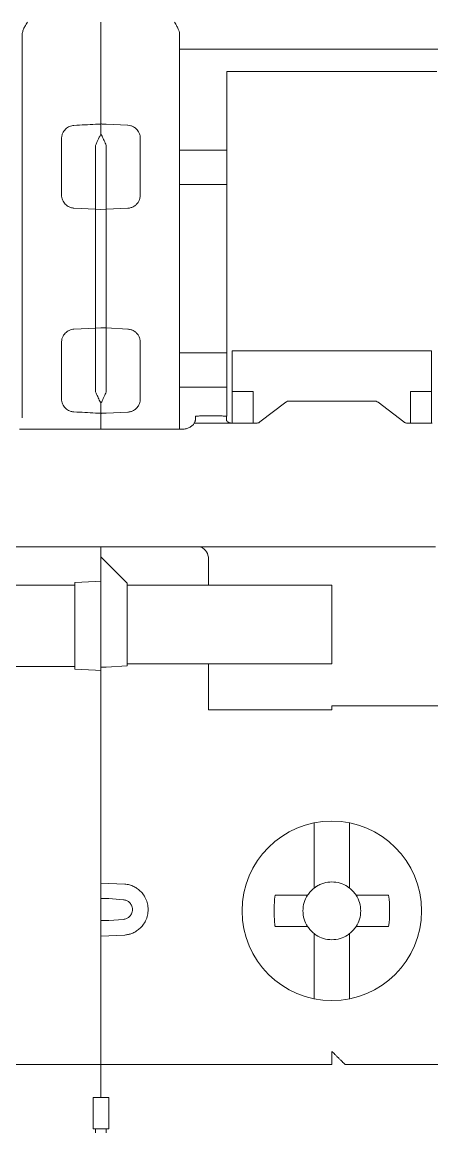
# Model space of a CAD drawing. Header units: millimetres. Extents: x 1359 to 3577, y 1336 to 3557.
# Drawn here: x 1758.17 to 1773.78, y 2722.53 to 2764.81 of the extents above; entities that cross this region are included whole.
import ezdxf

# ---------------------------------------------------------------- set-up
doc = ezdxf.new("R2010")
doc.units = ezdxf.units.MM
doc.layers.add('000-PI-Oprema', color=30, linetype='Continuous', lineweight=5)

msp = doc.modelspace()

# ---------------------------------------------------------------- linework, layer by layer
at = {"layer": '000-PI-Oprema', "color": 0, "lineweight": 0}
for p, q in [((1761.171, 2764.814), (1761.171, 2763.572)), ((1775.771, 2763.783), (1764.171, 2763.783)), ((1761.171, 2763.572), (1761.171, 2760.939)), ((1765.971, 2762.113), (1765.971, 2762.937)), ((1773.971, 2762.937), (1765.971, 2762.937)), ((1765.971, 2762.113), (1765.971, 2759.948)), ((1760.971, 2760.928), (1761.152, 2760.937)), ((1761.217, 2760.938), (1761.189, 2760.939)), ((1761.371, 2760.933), (1761.217, 2760.938)), ((1762.197, 2760.892), (1761.371, 2760.935)), ((1762.197, 2760.892), (1762.197, 2760.886)), ((1760.971, 2760.119), (1760.971, 2757.692)), ((1761.371, 2757.69), (1761.371, 2760.121)), ((1764.171, 2759.948), (1765.971, 2759.948)), ((1765.971, 2759.948), (1765.971, 2758.637)), ((1765.971, 2758.637), (1764.171, 2758.637)), ((1765.971, 2758.637), (1765.971, 2752.225)), ((1760.971, 2757.692), (1760.145, 2757.735)), ((1762.197, 2757.733), (1761.371, 2757.69)), ((1760.971, 2757.692), (1761.171, 2757.681)), ((1761.371, 2757.69), (1761.171, 2757.679)), ((1760.145, 2753.128), (1760.971, 2753.171)), ((1761.171, 2753.181), (1760.971, 2753.171)), ((1760.971, 2753.171), (1760.971, 2750.743)), ((1761.171, 2753.183), (1761.371, 2753.173)), ((1761.371, 2753.173), (1762.197, 2753.129)), ((1761.371, 2750.741), (1761.371, 2753.173)), ((1764.171, 2752.225), (1765.971, 2752.225)), ((1765.971, 2752.225), (1765.971, 2750.915)), ((1766.171, 2750.751), (1766.171, 2752.302)), ((1766.171, 2752.302), (1773.771, 2752.302)), ((1773.771, 2752.302), (1773.771, 2750.751)), ((1765.971, 2750.915), (1764.171, 2750.915)), ((1765.971, 2750.915), (1765.971, 2749.811)), ((1766.171, 2750.751), (1766.971, 2750.751)), ((1766.171, 2749.549), (1766.171, 2750.751)), ((1766.971, 2750.751), (1766.971, 2749.549)), ((1772.971, 2750.751), (1773.771, 2750.751)), ((1772.971, 2749.549), (1772.971, 2750.751)), ((1773.771, 2750.751), (1773.771, 2749.549)), ((1767.23, 2749.594), (1768.213, 2750.347)), ((1768.354, 2750.392), (1771.588, 2750.392)), ((1771.73, 2750.347), (1772.713, 2749.594)), ((1761.152, 2749.925), (1760.971, 2749.935)), ((1761.171, 2749.924), (1761.171, 2749.319)), ((1761.217, 2749.924), (1761.371, 2749.929)), ((1761.371, 2749.927), (1762.197, 2749.97)), ((1761.371, 2749.929), (1761.371, 2749.927)), ((1764.771, 2749.726), (1764.771, 2749.804)), ((1765.754, 2749.822), (1764.971, 2749.822)), ((1765.954, 2749.804), (1765.954, 2749.726)), ((1758.072, 2749.319), (1764.271, 2749.319)), ((1764.171, 2749.602), (1764.171, 2749.319)), ((1764.729, 2749.549), (1766.154, 2749.549)), ((1767.088, 2749.549), (1766.154, 2749.549)), ((1773.788, 2749.549), (1772.854, 2749.549)), ((1748.421, 2744.834), (1773.921, 2744.834)), ((1761.171, 2744.834), (1761.171, 2744.457)), ((1761.171, 2744.457), (1761.371, 2744.257)), ((1761.171, 2743.534), (1761.171, 2744.457)), ((1761.371, 2744.257), (1762.171, 2743.457)), ((1765.271, 2743.381), (1765.271, 2744.381)), ((1757.071, 2743.381), (1760.171, 2743.381)), ((1760.171, 2743.481), (1760.971, 2743.523)), ((1760.171, 2743.481), (1760.171, 2743.381)), ((1760.171, 2743.381), (1760.171, 2740.281)), ((1761.171, 2743.534), (1760.971, 2743.523)), ((1761.171, 2743.534), (1761.171, 2740.281)), ((1762.171, 2743.457), (1762.171, 2743.381)), ((1762.171, 2743.381), (1765.271, 2743.381)), ((1762.171, 2743.381), (1762.171, 2740.381)), ((1765.671, 2743.381), (1765.271, 2743.381)), ((1769.971, 2743.381), (1765.671, 2743.381)), ((1769.971, 2740.381), (1769.971, 2743.381)), ((1762.171, 2740.381), (1762.171, 2740.305)), ((1765.271, 2740.381), (1762.171, 2740.381)), ((1765.271, 2738.631), (1765.271, 2740.381)), ((1765.271, 2740.381), (1765.671, 2740.381)), ((1765.671, 2740.381), (1769.971, 2740.381)), ((1760.171, 2740.281), (1757.071, 2740.281)), ((1760.171, 2740.181), (1760.171, 2740.281)), ((1760.971, 2740.139), (1760.171, 2740.181)), ((1760.971, 2740.139), (1761.171, 2740.129)), ((1761.171, 2740.253), (1761.171, 2740.281)), ((1761.171, 2740.253), (1761.371, 2740.263)), ((1761.171, 2740.253), (1761.171, 2740.129)), ((1761.171, 2732.358), (1761.171, 2740.129)), ((1762.171, 2740.305), (1761.371, 2740.263)), ((1769.971, 2738.781), (1769.971, 2738.631)), ((1769.971, 2738.781), (1774.271, 2738.781)), ((1769.971, 2738.631), (1765.271, 2738.631)), ((1769.296, 2734.332), (1769.296, 2734.257)), ((1769.296, 2734.257), (1769.296, 2732.138)), ((1770.646, 2734.257), (1770.646, 2734.332)), ((1770.646, 2731.85), (1770.646, 2734.257)), ((1761.171, 2732.358), (1761.171, 2729.705)), ((1762.081, 2732.003), (1761.171, 2732.041)), ((1767.807, 2731.581), (1768.665, 2731.581)), ((1772.135, 2731.581), (1771.277, 2731.581)), ((1761.471, 2731.454), (1762.029, 2731.405)), ((1761.471, 2730.609), (1762.029, 2730.658)), ((1768.665, 2730.381), (1767.807, 2730.381)), ((1772.135, 2730.381), (1771.277, 2730.381)), ((1761.171, 2730.022), (1762.081, 2730.06)), ((1769.296, 2729.825), (1769.296, 2727.705)), ((1770.646, 2727.705), (1770.646, 2729.825)), ((1761.171, 2725.981), (1761.171, 2729.705)), ((1769.296, 2727.705), (1769.296, 2727.631)), ((1770.646, 2727.631), (1770.646, 2727.705)), ((1761.171, 2725.981), (1761.171, 2723.881)), ((1761.171, 2725.131), (1752.871, 2725.131)), ((1769.971, 2725.131), (1761.171, 2725.131)), ((1778.771, 2725.131), (1770.471, 2725.131)), ((1761.471, 2723.881), (1760.871, 2723.881)), ((1760.971, 2722.681), (1760.871, 2722.681)), ((1761.371, 2722.681), (1760.971, 2722.681)), ((1761.471, 2722.681), (1761.371, 2722.681))]:
    msp.add_line(p, q, dxfattribs=at)
msp.add_circle((1769.971, 2730.981), 3.418, dxfattribs=at)
for centre, radius, start, end in [((1764.771, 2744.381), 0.5, 0, 64.7859), ((1769.971, 2730.981), 1.1, 123.0557, 133.0681), ((1769.971, 2730.981), 1.1, 46.9319, 56.9443), ((1769.971, 2730.981), 1.1, 136.9319, 146.9443), ((1769.971, 2730.981), 1.1, 135, 136.9319), ((1769.971, 2730.981), 1.1, 133.0681, 135), ((1769.971, 2730.981), 1.1, 45, 46.9319), ((1769.971, 2730.981), 1.1, 43.0681, 45), ((1769.971, 2730.981), 1.1, 33.0557, 43.0681), ((1769.971, 2730.981), 1.1, 213.0557, 223.0681), ((1769.971, 2730.981), 1.1, 223.0681, 225), ((1769.971, 2730.981), 1.1, 315, 316.9319), ((1769.971, 2730.981), 1.1, 316.9319, 326.9443), ((1769.971, 2730.981), 1.1, 225, 226.9319), ((1769.971, 2730.981), 1.1, 226.9319, 236.9443), ((1769.971, 2730.981), 1.1, 303.0557, 313.0681), ((1769.971, 2730.981), 1.1, 313.0681, 315)]:
    msp.add_arc(centre, radius, start, end, dxfattribs=at)
for points, knots in [([(1758.171, 2764.324), (1758.172, 2764.345), (1758.174, 2764.389), (1758.189, 2764.455), (1758.21, 2764.521), (1758.24, 2764.588), (1758.291, 2764.687), (1758.338, 2764.762), (1758.371, 2764.814)], [0, 0, 0, 0, 0.117446, 0.242847, 0.378002, 0.506391, 0.652474, 1, 1, 1, 1]), ([(1763.971, 2764.814), (1764.005, 2764.761), (1764.052, 2764.687), (1764.103, 2764.587), (1764.137, 2764.51), (1764.164, 2764.423), (1764.169, 2764.356), (1764.171, 2764.324)], [0, 0, 0, 0, 0.350596, 0.493868, 0.625405, 0.821427, 1, 1, 1, 1]), ([(1758.171, 2764.17), (1758.171, 2764.18), (1758.171, 2764.199), (1758.171, 2764.235), (1758.171, 2764.277), (1758.171, 2764.308), (1758.171, 2764.324)], [0, 0, 0, 0, 0.251193, 0.5, 0.748807, 1, 1, 1, 1]), ([(1758.171, 2761.108), (1758.171, 2761.192), (1758.171, 2761.358), (1758.171, 2761.6), (1758.171, 2761.835), (1758.171, 2762.062), (1758.171, 2762.282), (1758.171, 2762.495), (1758.171, 2762.701), (1758.171, 2762.965), (1758.171, 2763.274), (1758.171, 2763.61), (1758.171, 2763.914), (1758.171, 2764.085), (1758.171, 2764.17)], [0, 0, 0, 0, 0.062754, 0.125301, 0.187708, 0.250043, 0.312375, 0.374772, 0.437302, 0.500033, 0.625237, 0.749935, 0.874674, 1, 1, 1, 1]), ([(1764.171, 2764.324), (1764.171, 2764.308), (1764.171, 2764.277), (1764.171, 2764.235), (1764.171, 2764.199), (1764.171, 2764.18), (1764.171, 2764.17)], [0, 0, 0, 0, 0.251193, 0.5, 0.748807, 1, 1, 1, 1]), ([(1764.171, 2764.17), (1764.171, 2764.13), (1764.171, 2764.049), (1764.171, 2763.918), (1764.171, 2763.778), (1764.171, 2763.631), (1764.171, 2763.475), (1764.171, 2763.31), (1764.171, 2763.138), (1764.171, 2762.897), (1764.171, 2762.578), (1764.171, 2762.167), (1764.171, 2761.73), (1764.171, 2761.417), (1764.171, 2761.26)], [0, 0, 0, 0, 0.062736, 0.125281, 0.187695, 0.250043, 0.312387, 0.374792, 0.437318, 0.500031, 0.625212, 0.749931, 0.874692, 1, 1, 1, 1]), ([(1758.171, 2759.715), (1758.171, 2759.786), (1758.171, 2759.928), (1758.171, 2760.136), (1758.171, 2760.34), (1758.171, 2760.539), (1758.171, 2760.734), (1758.171, 2760.924), (1758.171, 2761.047), (1758.171, 2761.108)], [0, 0, 0, 0, 0.143512, 0.28637, 0.428834, 0.571166, 0.71363, 0.856488, 1, 1, 1, 1]), ([(1764.171, 2761.26), (1764.171, 2761.196), (1764.171, 2761.069), (1764.171, 2760.87), (1764.171, 2760.668), (1764.171, 2760.46), (1764.171, 2760.248), (1764.171, 2760.031), (1764.171, 2759.809), (1764.171, 2759.658), (1764.171, 2759.583)], [0, 0, 0, 0, 0.12575, 0.250858, 0.375537, 0.5, 0.624463, 0.749142, 0.87425, 1, 1, 1, 1]), ([(1759.671, 2760.385), (1759.672, 2760.408), (1759.674, 2760.453), (1759.688, 2760.519), (1759.714, 2760.593), (1759.757, 2760.671), (1759.819, 2760.745), (1759.893, 2760.804), (1759.974, 2760.847), (1760.058, 2760.876), (1760.116, 2760.882), (1760.145, 2760.885)], [0, 0, 0, 0, 0.093221, 0.185813, 0.279137, 0.41434, 0.546905, 0.668022, 0.785627, 0.893606, 1, 1, 1, 1]), ([(1762.671, 2760.394), (1762.67, 2760.417), (1762.669, 2760.462), (1762.654, 2760.528), (1762.629, 2760.601), (1762.586, 2760.678), (1762.517, 2760.76), (1762.425, 2760.829), (1762.313, 2760.878), (1762.235, 2760.888), (1762.197, 2760.892)], [0, 0, 0, 0, 0.092601, 0.18543, 0.278489, 0.413813, 0.545287, 0.709927, 0.860804, 1, 1, 1, 1]), ([(1760.971, 2760.119), (1760.984, 2760.151), (1761.011, 2760.22), (1761.057, 2760.326), (1761.111, 2760.442), (1761.15, 2760.516), (1761.171, 2760.555)], [0, 0, 0, 0, 0.193415, 0.424448, 0.693252, 1, 1, 1, 1]), ([(1761.371, 2760.121), (1761.359, 2760.153), (1761.334, 2760.216), (1761.295, 2760.307), (1761.255, 2760.394), (1761.213, 2760.478), (1761.185, 2760.53), (1761.171, 2760.556)], [0, 0, 0, 0, 0.194202, 0.390464, 0.589612, 0.792498, 1, 1, 1, 1]), ([(1758.171, 2751.148), (1758.171, 2751.262), (1758.171, 2751.49), (1758.171, 2751.835), (1758.171, 2752.183), (1758.171, 2752.533), (1758.171, 2752.887), (1758.171, 2753.484), (1758.171, 2754.331), (1758.171, 2755.431), (1758.171, 2756.531), (1758.171, 2757.498), (1758.171, 2758.33), (1758.171, 2759.03), (1758.171, 2759.486), (1758.171, 2759.715)], [0, 0, 0, 0, 0.041431, 0.082793, 0.124119, 0.165441, 0.206793, 0.248207, 0.374079, 0.500012, 0.625883, 0.751817, 0.834548, 0.917188, 1, 1, 1, 1]), ([(1764.171, 2759.583), (1764.171, 2759.472), (1764.171, 2759.25), (1764.171, 2758.915), (1764.171, 2758.577), (1764.171, 2758.237), (1764.171, 2757.895), (1764.171, 2757.316), (1764.171, 2756.496), (1764.171, 2755.431), (1764.171, 2754.367), (1764.171, 2753.431), (1764.171, 2752.625), (1764.171, 2751.946), (1764.171, 2751.502), (1764.171, 2751.28)], [0, 0, 0, 0, 0.041447, 0.082829, 0.124176, 0.16552, 0.206891, 0.248321, 0.374134, 0.500011, 0.625824, 0.751702, 0.834467, 0.91715, 1, 1, 1, 1]), ([(1760.145, 2757.735), (1760.124, 2757.737), (1760.082, 2757.74), (1760.021, 2757.756), (1759.953, 2757.782), (1759.88, 2757.824), (1759.808, 2757.887), (1759.749, 2757.961), (1759.705, 2758.046), (1759.676, 2758.138), (1759.673, 2758.202), (1759.671, 2758.234)], [0, 0, 0, 0, 0.082209, 0.16366, 0.245689, 0.369303, 0.493372, 0.618767, 0.744744, 0.872104, 1, 1, 1, 1]), ([(1762.197, 2757.733), (1762.218, 2757.735), (1762.259, 2757.739), (1762.32, 2757.754), (1762.378, 2757.776), (1762.434, 2757.806), (1762.486, 2757.842), (1762.545, 2757.897), (1762.607, 2757.978), (1762.66, 2758.095), (1762.667, 2758.185), (1762.671, 2758.232)], [0, 0, 0, 0, 0.080411, 0.161533, 0.243405, 0.326066, 0.409552, 0.493901, 0.642123, 0.810797, 1, 1, 1, 1]), ([(1760.971, 2757.692), (1760.971, 2757.585), (1760.971, 2757.371), (1760.971, 2757.049), (1760.971, 2756.727), (1760.971, 2756.404), (1760.971, 2756.08), (1760.971, 2755.756), (1760.971, 2755.35), (1760.971, 2754.863), (1760.971, 2754.297), (1760.971, 2753.732), (1760.971, 2753.358), (1760.971, 2753.171)], [0, 0, 0, 0, 0.071556, 0.142997, 0.214365, 0.285706, 0.357065, 0.428486, 0.500013, 0.625062, 0.749916, 0.874816, 1, 1, 1, 1]), ([(1759.671, 2752.628), (1759.672, 2752.65), (1759.674, 2752.692), (1759.686, 2752.755), (1759.71, 2752.826), (1759.749, 2752.901), (1759.808, 2752.976), (1759.88, 2753.038), (1759.962, 2753.085), (1760.051, 2753.118), (1760.114, 2753.124), (1760.145, 2753.128)], [0, 0, 0, 0, 0.085573, 0.170275, 0.255463, 0.381339, 0.506835, 0.630803, 0.754517, 0.877108, 1, 1, 1, 1]), ([(1762.671, 2752.63), (1762.67, 2752.654), (1762.668, 2752.702), (1762.653, 2752.77), (1762.631, 2752.831), (1762.602, 2752.886), (1762.569, 2752.934), (1762.517, 2752.995), (1762.437, 2753.06), (1762.321, 2753.114), (1762.239, 2753.124), (1762.197, 2753.129)], [0, 0, 0, 0, 0.097376, 0.189595, 0.276665, 0.358598, 0.435408, 0.507112, 0.674555, 0.83875, 1, 1, 1, 1]), ([(1758.171, 2749.754), (1758.171, 2749.816), (1758.171, 2749.938), (1758.171, 2750.128), (1758.171, 2750.323), (1758.171, 2750.522), (1758.171, 2750.726), (1758.171, 2750.934), (1758.171, 2751.077), (1758.171, 2751.148)], [0, 0, 0, 0, 0.143512, 0.28637, 0.428834, 0.571166, 0.71363, 0.856488, 1, 1, 1, 1]), ([(1764.171, 2751.28), (1764.171, 2751.204), (1764.171, 2751.053), (1764.171, 2750.832), (1764.171, 2750.615), (1764.171, 2750.403), (1764.171, 2750.195), (1764.171, 2749.992), (1764.171, 2749.794), (1764.171, 2749.666), (1764.171, 2749.602)], [0, 0, 0, 0, 0.12575, 0.250858, 0.375537, 0.5, 0.624463, 0.749142, 0.87425, 1, 1, 1, 1]), ([(1760.971, 2750.743), (1760.984, 2750.712), (1761.009, 2750.648), (1761.048, 2750.557), (1761.088, 2750.47), (1761.129, 2750.386), (1761.157, 2750.334), (1761.171, 2750.308)], [0, 0, 0, 0, 0.1942, 0.390457, 0.5896, 0.792488, 1, 1, 1, 1]), ([(1761.371, 2750.741), (1761.359, 2750.71), (1761.331, 2750.641), (1761.285, 2750.535), (1761.231, 2750.419), (1761.192, 2750.345), (1761.171, 2750.306)], [0, 0, 0, 0, 0.193384, 0.424408, 0.693222, 1, 1, 1, 1]), ([(1760.145, 2749.978), (1760.126, 2749.98), (1760.087, 2749.983), (1760.031, 2749.996), (1759.965, 2750.02), (1759.893, 2750.058), (1759.819, 2750.118), (1759.756, 2750.192), (1759.709, 2750.279), (1759.677, 2750.376), (1759.673, 2750.443), (1759.671, 2750.477)], [0, 0, 0, 0, 0.070996, 0.142095, 0.214573, 0.332083, 0.453298, 0.585758, 0.72107, 0.860537, 1, 1, 1, 1]), ([(1762.197, 2749.97), (1762.216, 2749.972), (1762.254, 2749.975), (1762.31, 2749.988), (1762.366, 2750.008), (1762.42, 2750.034), (1762.473, 2750.069), (1762.53, 2750.118), (1762.593, 2750.192), (1762.64, 2750.285), (1762.667, 2750.382), (1762.67, 2750.439), (1762.671, 2750.468)], [0, 0, 0, 0, 0.068374, 0.139376, 0.213318, 0.290476, 0.371092, 0.45538, 0.587276, 0.76147, 0.88059, 1, 1, 1, 1]), ([(1764.771, 2749.676), (1764.771, 2749.667), (1764.77, 2749.65), (1764.761, 2749.619), (1764.749, 2749.586), (1764.736, 2749.561), (1764.729, 2749.549)], [0, 0, 0, 0, 0.256458, 0.506841, 0.753776, 1, 1, 1, 1]), ([(1764.771, 2749.804), (1764.771, 2749.809), (1764.793, 2749.814), (1764.867, 2749.82), (1764.919, 2749.822), (1764.971, 2749.822)], [0, 0, 0, 0, 0.5, 0.5, 1, 1, 1, 1]), ([(1765.954, 2749.804), (1765.954, 2749.806), (1765.952, 2749.808), (1765.94, 2749.811), (1765.922, 2749.814), (1765.889, 2749.818), (1765.833, 2749.821), (1765.781, 2749.822), (1765.754, 2749.822)], [0, 0, 0, 0, 0.128148, 0.251094, 0.373747, 0.501054, 0.748354, 1, 1, 1, 1]), ([(1766.154, 2749.549), (1766.141, 2749.55), (1766.114, 2749.551), (1766.075, 2749.56), (1766.041, 2749.574), (1766.001, 2749.599), (1765.962, 2749.636), (1765.957, 2749.662), (1765.954, 2749.676)], [0, 0, 0, 0, 0.128818, 0.251822, 0.37424, 0.501366, 0.746636, 1, 1, 1, 1]), ([(1764.729, 2749.549), (1764.718, 2749.532), (1764.697, 2749.499), (1764.654, 2749.454), (1764.604, 2749.415), (1764.527, 2749.37), (1764.416, 2749.328), (1764.32, 2749.323), (1764.271, 2749.319)], [0, 0, 0, 0, 0.126929, 0.250928, 0.374602, 0.500576, 0.748126, 1, 1, 1, 1]), ([(1767.23, 2749.594), (1767.22, 2749.587), (1767.2, 2749.574), (1767.166, 2749.56), (1767.128, 2749.551), (1767.102, 2749.55), (1767.088, 2749.549)], [0, 0, 0, 0, 0.25487, 0.5, 0.74513, 1, 1, 1, 1]), ([(1772.854, 2749.549), (1772.841, 2749.55), (1772.815, 2749.551), (1772.777, 2749.56), (1772.742, 2749.574), (1772.723, 2749.587), (1772.713, 2749.594)], [0, 0, 0, 0, 0.25487, 0.5, 0.74513, 1, 1, 1, 1]), ([(1762.081, 2732.003), (1762.111, 2731.999), (1762.172, 2731.992), (1762.26, 2731.971), (1762.371, 2731.935), (1762.499, 2731.872), (1762.644, 2731.767), (1762.775, 2731.63), (1762.883, 2731.453), (1762.955, 2731.251), (1762.979, 2731.031), (1762.955, 2730.812), (1762.884, 2730.61), (1762.775, 2730.433), (1762.645, 2730.295), (1762.499, 2730.19), (1762.357, 2730.122), (1762.217, 2730.077), (1762.126, 2730.066), (1762.081, 2730.06)], [0, 0, 0, 0, 0.031513, 0.062834, 0.094232, 0.152293, 0.210532, 0.279327, 0.348301, 0.424071, 0.50002, 0.57579, 0.651739, 0.720534, 0.789508, 0.847569, 0.905809, 0.95275, 1, 1, 1, 1]), ([(1770.571, 2731.903), (1770.482, 2731.961), (1770.384, 2732.006), (1770.181, 2732.066), (1770.078, 2732.081), (1769.865, 2732.081), (1769.761, 2732.066), (1769.609, 2732.021), (1769.559, 2732.002), (1769.487, 2731.969), (1769.463, 2731.957), (1769.428, 2731.938), (1769.416, 2731.931), (1769.399, 2731.921), (1769.391, 2731.916), (1769.382, 2731.91), (1769.377, 2731.907), (1769.373, 2731.906), (1769.371, 2731.903)], [0, 0, 0, 0, 0.25, 0.25, 0.5, 0.5, 0.75, 0.75, 0.875, 0.875, 0.9375, 0.9375, 0.96875, 0.96875, 0.984375, 0.992187, 0.992187, 1, 1, 1, 1]), ([(1767.807, 2731.581), (1767.783, 2731.382), (1767.771, 2731.182), (1767.771, 2730.881), (1767.774, 2730.781), (1767.783, 2730.631), (1767.787, 2730.581), (1767.794, 2730.506), (1767.798, 2730.468), (1767.802, 2730.425), (1767.805, 2730.403), (1767.806, 2730.394), (1767.807, 2730.387), (1767.809, 2730.384), (1767.807, 2730.381)], [0, 0, 0, 0, 0.5, 0.5, 0.75, 0.75, 0.875, 0.875, 0.9375, 0.96875, 0.984375, 0.992188, 0.992188, 1, 1, 1, 1]), ([(1769.049, 2731.581), (1768.933, 2731.403), (1768.871, 2731.195), (1768.871, 2730.769), (1768.933, 2730.56), (1769.049, 2730.381)], [0, 0, 0, 0, 0.5, 0.5, 1, 1, 1, 1]), ([(1770.893, 2730.381), (1771.009, 2730.56), (1771.071, 2730.769), (1771.071, 2731.192), (1771.01, 2731.403), (1770.893, 2731.581)], [0, 0, 0, 0, 0.5, 0.5, 1, 1, 1, 1]), ([(1761.171, 2731.454), (1761.171, 2731.454), (1761.201, 2731.454), (1761.318, 2731.454), (1761.401, 2731.454), (1761.471, 2731.454)], [0, 0, 0, 0, 0.5, 0.5, 1, 1, 1, 1]), ([(1762.029, 2730.658), (1762.049, 2730.66), (1762.087, 2730.665), (1762.143, 2730.684), (1762.195, 2730.711), (1762.247, 2730.75), (1762.296, 2730.801), (1762.352, 2730.893), (1762.384, 2731.031), (1762.352, 2731.17), (1762.296, 2731.261), (1762.234, 2731.326), (1762.145, 2731.385), (1762.068, 2731.398), (1762.029, 2731.405)], [0, 0, 0, 0, 0.053559, 0.105722, 0.157796, 0.211095, 0.279916, 0.349203, 0.500308, 0.651412, 0.720233, 0.789521, 0.894347, 1, 1, 1, 1]), ([(1761.171, 2730.609), (1761.171, 2730.609), (1761.204, 2730.609), (1761.315, 2730.609), (1761.393, 2730.609), (1761.471, 2730.609)], [0, 0, 0, 0, 0.5, 0.5, 1, 1, 1, 1]), ([(1769.371, 2730.059), (1769.549, 2729.943), (1769.757, 2729.882), (1770.182, 2729.881), (1770.393, 2729.943), (1770.571, 2730.059)], [0, 0, 0, 0, 0.5, 0.5, 1, 1, 1, 1]), ([(1769.971, 2725.631), (1769.971, 2725.61), (1769.971, 2725.568), (1769.971, 2725.506), (1769.971, 2725.435), (1769.971, 2725.355), (1769.971, 2725.276), (1769.971, 2725.21), (1769.971, 2725.165), (1769.971, 2725.137), (1769.971, 2725.133), (1769.971, 2725.131)], [0, 0, 0, 0, 0.080758, 0.160392, 0.240099, 0.368585, 0.500066, 0.628554, 0.760036, 0.877963, 1, 1, 1, 1]), ([(1769.971, 2725.631), (1769.992, 2725.611), (1770.029, 2725.573), (1770.082, 2725.521), (1770.125, 2725.477), (1770.182, 2725.42), (1770.25, 2725.352), (1770.327, 2725.276), (1770.389, 2725.213), (1770.436, 2725.166), (1770.466, 2725.137), (1770.469, 2725.133), (1770.471, 2725.131)], [0, 0, 0, 0, 0.090531, 0.16862, 0.234268, 0.287481, 0.430984, 0.554468, 0.680793, 0.795506, 0.900919, 1, 1, 1, 1]), ([(1760.871, 2722.681), (1760.871, 2722.73), (1760.871, 2722.795), (1760.871, 2723.059), (1760.871, 2723.319), (1760.871, 2723.881)], [0.2858647, 0.2858647, 0.2858647, 0.2858647, 0.5, 0.5, 1, 1, 1, 1]), ([(1761.471, 2722.681), (1761.471, 2722.7), (1761.471, 2722.755), (1761.471, 2722.869), (1761.471, 2723.028), (1761.471, 2723.206), (1761.471, 2723.393), (1761.471, 2723.518), (1761.471, 2723.881)], [0.287427, 0.287427, 0.287427, 0.287427, 0.3699948, 0.5001298, 0.629921, 0.7600558, 0.879771, 1, 1, 1, 1]), ([(1760.971, 2722.531), (1760.971, 2722.54), (1760.971, 2722.557), (1760.971, 2722.625), (1760.971, 2722.68), (1760.971, 2722.681)], [0, 0, 0, 0, 0.494587, 0.989166, 1, 1, 1, 1]), ([(1761.371, 2722.681), (1761.371, 2722.68), (1761.371, 2722.625), (1761.371, 2722.557), (1761.371, 2722.54), (1761.371, 2722.531)], [0, 0, 0, 0, 0.010834, 0.505413, 1, 1, 1, 1])]:
    msp.add_open_spline(points, degree=3, knots=knots, dxfattribs=at)
for points in [[(1760.145, 2760.885), (1760.42, 2760.899), (1760.696, 2760.913), (1760.971, 2760.928)], [(1761.152, 2760.937), (1761.158, 2760.937), (1761.165, 2760.937), (1761.171, 2760.937)], [(1761.171, 2760.939), (1761.177, 2760.939), (1761.183, 2760.939), (1761.189, 2760.939)], [(1761.171, 2760.555), (1761.171, 2760.785), (1761.171, 2760.922), (1761.171, 2760.937)], [(1759.671, 2759.782), (1759.671, 2759.988), (1759.671, 2760.189), (1759.671, 2760.385)], [(1762.671, 2760.394), (1762.671, 2760.153), (1762.671, 2759.903), (1762.671, 2759.647)], [(1759.671, 2758.234), (1759.671, 2758.759), (1759.671, 2759.276), (1759.671, 2759.782)], [(1762.671, 2759.647), (1762.671, 2759.184), (1762.671, 2758.711), (1762.671, 2758.232)], [(1761.371, 2757.69), (1761.371, 2756.199), (1761.371, 2754.663), (1761.371, 2753.173)], [(1759.671, 2751.081), (1759.671, 2751.587), (1759.671, 2752.104), (1759.671, 2752.628)], [(1762.671, 2752.63), (1762.671, 2752.151), (1762.671, 2751.679), (1762.671, 2751.215)], [(1759.671, 2750.477), (1759.671, 2750.673), (1759.671, 2750.875), (1759.671, 2751.081)], [(1762.671, 2751.215), (1762.671, 2750.959), (1762.671, 2750.71), (1762.671, 2750.468)], [(1761.171, 2749.926), (1761.171, 2749.941), (1761.171, 2750.077), (1761.171, 2750.308)], [(1768.213, 2750.347), (1768.25, 2750.375), (1768.302, 2750.392), (1768.354, 2750.392)], [(1771.588, 2750.392), (1771.641, 2750.392), (1771.693, 2750.375), (1771.73, 2750.347)], [(1760.971, 2749.935), (1760.696, 2749.949), (1760.42, 2749.963), (1760.145, 2749.978)], [(1761.171, 2749.926), (1761.165, 2749.925), (1761.158, 2749.925), (1761.152, 2749.925)], [(1761.189, 2749.923), (1761.183, 2749.923), (1761.177, 2749.924), (1761.171, 2749.924)], [(1761.217, 2749.924), (1761.207, 2749.924), (1761.198, 2749.923), (1761.189, 2749.923)], [(1764.771, 2749.726), (1764.771, 2749.721), (1764.771, 2749.703), (1764.771, 2749.676)], [(1765.954, 2749.676), (1765.954, 2749.703), (1765.954, 2749.721), (1765.954, 2749.726)], [(1769.296, 2732.138), (1769.296, 2732.1), (1769.296, 2732.061), (1769.296, 2731.85)], [(1768.665, 2731.581), (1768.789, 2731.581), (1768.915, 2731.581), (1769.049, 2731.581)], [(1771.277, 2731.581), (1771.154, 2731.581), (1771.027, 2731.581), (1770.893, 2731.581)], [(1772.135, 2731.581), (1772.183, 2731.183), (1772.183, 2730.78), (1772.135, 2730.381)], [(1768.665, 2730.381), (1768.789, 2730.381), (1768.915, 2730.381), (1769.049, 2730.381)], [(1770.893, 2730.381), (1771.027, 2730.381), (1771.154, 2730.381), (1771.277, 2730.381)], [(1769.296, 2730.113), (1769.296, 2729.901), (1769.296, 2729.863), (1769.296, 2729.825)], [(1770.646, 2730.113), (1770.646, 2729.901), (1770.646, 2729.863), (1770.646, 2729.825)]]:
    msp.add_open_spline(points, degree=3, dxfattribs=at)

doc.saveas('drawing.dxf')
